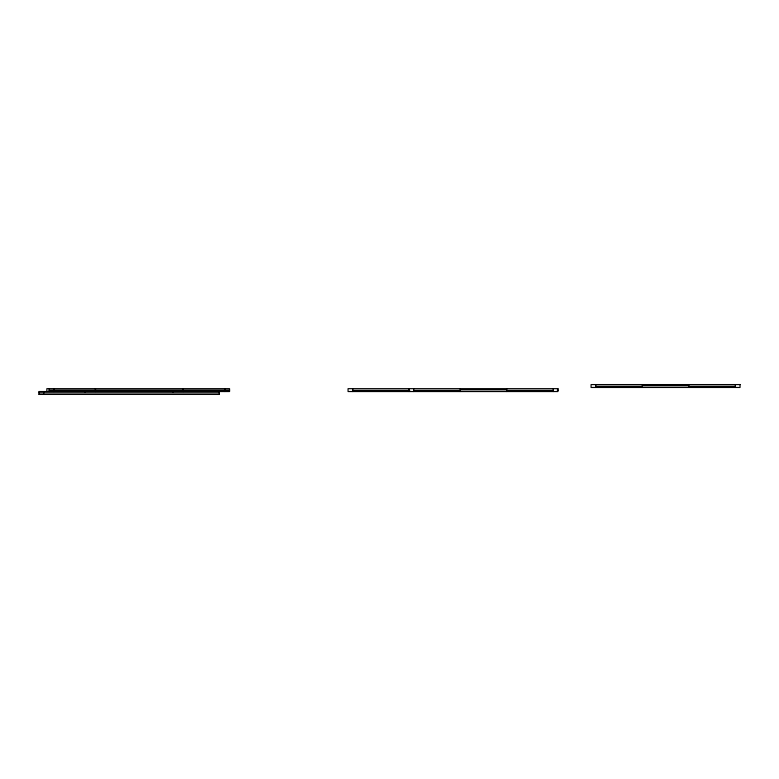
<?xml version="1.0" encoding="UTF-8"?>
<svg xmlns="http://www.w3.org/2000/svg" width="779" height="779" viewBox="0 0 779 779"><rect width="100%" height="100%" fill="white"/><g stroke="black" fill="none" stroke-linecap="round" stroke-linejoin="round"><path stroke-width="1.17" d="M595.769 386.306L642.295 386.306L642.295 387.465M735.357 386.306L688.831 386.306L688.831 387.465M557.365 389.802L557.949 389.802M49.194 390.094L229.552 390.094M352.751 390.386L409.754 390.386M413.668 390.386L460.204 390.386L460.204 391.535M553.265 390.386L506.73 390.386L506.73 391.535M557.365 390.386L557.949 390.386M49.194 390.961L229.552 390.961M38.95 392.119L219.308 392.119M38.95 394.135L219.308 394.135M735.357 384.573L735.357 387.465M688.831 384.573L688.831 385.732L642.295 385.732L642.295 384.573M595.769 384.573L595.769 387.465M553.265 388.653L553.265 391.535M506.73 388.653L506.73 389.802L460.204 389.802L460.204 388.653M413.668 388.653L413.668 391.535M408.975 388.653L408.975 391.535M352.751 388.653L352.751 391.535M224.858 388.653L224.858 391.535M219.308 391.535L219.308 394.427L38.95 394.427L38.95 391.535L229.552 391.535L229.552 388.653L46.847 388.653L46.847 391.535M183.289 388.653L183.289 390.094M183.289 390.961L183.289 391.535M173.045 391.535L173.045 392.119M95.457 388.653L95.457 390.094M95.457 390.961L95.457 391.535M85.213 391.535L85.213 392.119M53.887 388.653L53.887 391.535M49.194 388.653L49.194 391.535M43.653 391.535L43.643 394.427M740.05 384.573L591.076 384.573L591.076 387.465L740.05 387.465L740.05 384.573M557.949 388.653L348.067 388.653L348.067 391.535L557.949 391.535L557.949 388.653"/></g></svg>
